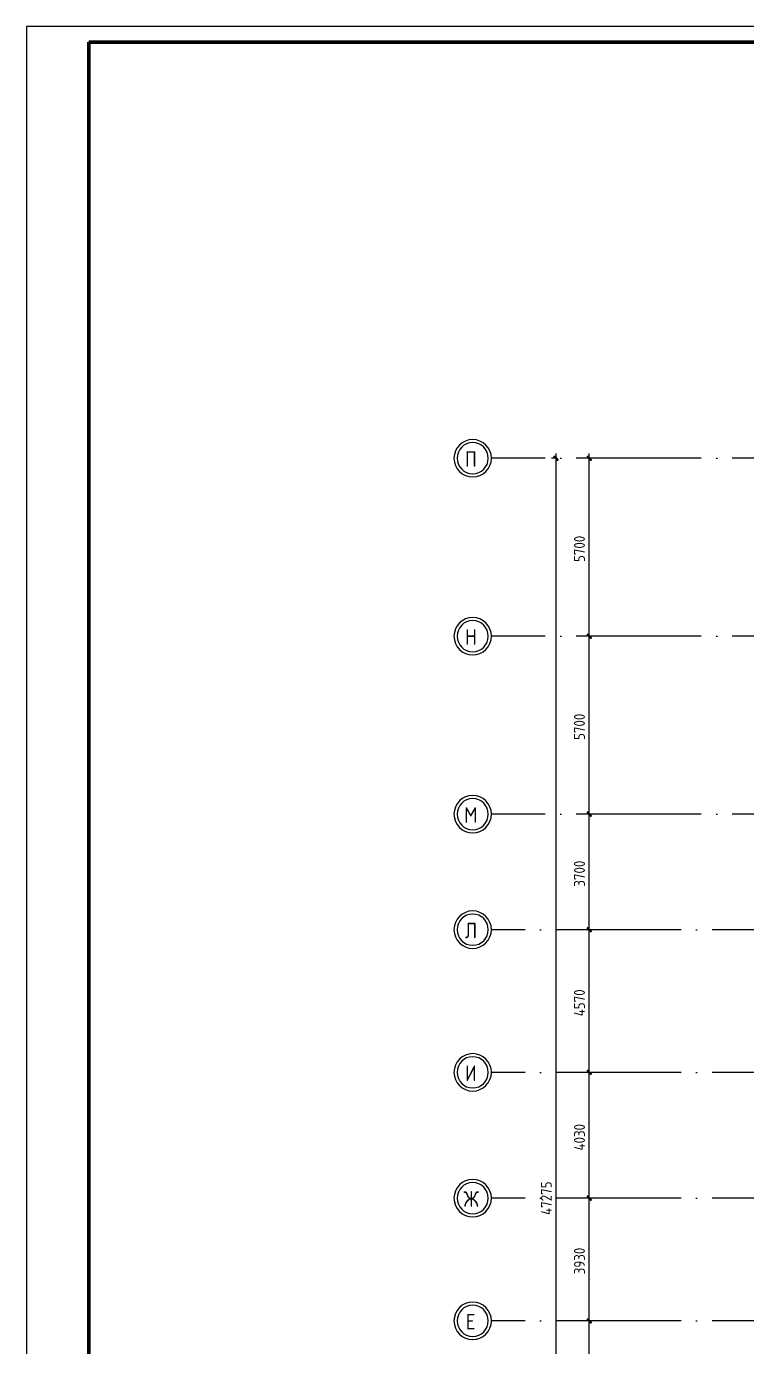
# Model space of a CAD drawing. Header units: millimetres. Extents: x -586848 to 520591, y -385801 to 675781.
# Drawn here: x 221365 to 244451, y 633493 to 675781 of the extents above; entities that cross this region are included whole.
import ezdxf

# ---------------------------------------------------------------- set-up
doc = ezdxf.new("R2010")
doc.units = ezdxf.units.MM
doc.linetypes.add('ADSK_Линия сетки', pattern=[25, 20, -2.5, 0, -2.5])
for name, color, linetype, lineweight in [('Оси', 252, 'Continuous', 9), ('ОФ_рамка', 8, 'Continuous', 60), ('Размеры', 7, 'Continuous', 9)]:
    doc.layers.add(name, color=color, linetype=linetype, lineweight=lineweight)
doc.styles.add('GOST Common', font='', dxfattribs={"width": 0.9, "height": 500})
doc.styles.add('GOST Common_1', font='', dxfattribs={"height": 250})
doc.styles.get('GOST Common').set_extended_font_data('GOST type B')
doc.styles.get('GOST Common_1').set_extended_font_data('GOST type B')

# ---------------------------------------------------------------- blocks, each defined once
blk = doc.blocks.new('3 этаж')
at = {"layer": 'Оси', "color": 251, "linetype": 'ADSK_Линия сетки', "ltscale": 200, "true_color": 0x636466}
for p, q in [((308796, 29237), (237074, 29237)), ((308796, 23537), (237074, 23537)), ((308796, 17837), (237074, 17837)), ((283153, 14137), (237074, 14137)), ((283153, 9567), (237074, 9567)), ((283153, 5537), (237074, 5537)), ((283153, 1607), (237074, 1607))]:
    blk.add_line(p, q, dxfattribs=at)
at = {"layer": 'Оси', "color": 251, "lineweight": 20, "true_color": 0x636466}
for centre, radius, start, end in [((236474, 29237), 600, 90, 270), ((236474, 29237), 500, 90, 270), ((236474, 29237), 600, 270, 90), ((236474, 29237), 500, 270, 90), ((236474, 23537), 600, 90, 270), ((236474, 23537), 600, 270, 90), ((236474, 23537), 500, 90, 270), ((236474, 23537), 500, 270, 90), ((236474, 17837), 600, 90, 270), ((236474, 17837), 500, 90, 270), ((236474, 17837), 600, 270, 90), ((236474, 17837), 500, 270, 90), ((236474, 14137), 600, 90, 270), ((236474, 14137), 500, 90, 270), ((236474, 14137), 600, 270, 90), ((236474, 14137), 500, 270, 90), ((236474, 9567), 600, 90, 270), ((236474, 9567), 600, 270, 90), ((236474, 9567), 500, 90, 270), ((236474, 9567), 500, 270, 90), ((236474, 5537), 600, 90, 270), ((236474, 5537), 500, 90, 270), ((236474, 5537), 600, 270, 90), ((236474, 5537), 500, 270, 90), ((236474, 1607), 600, 90, 270), ((236474, 1607), 600, 270, 90), ((236474, 1607), 500, 90, 270), ((236474, 1607), 500, 270, 90)]:
    blk.add_arc(centre, radius, start, end, dxfattribs=at)
at = {"layer": 'Размеры', "color": 251, "lineweight": 20, "true_color": 0x636466}
for p, q in [((239146, 29237), (238996, 29237)), ((239146, -17963), (239146, 29387)), ((239146, 29237), (239196, 29237)), ((240209, 29237), (240059, 29237)), ((240209, 23537), (240209, 29387)), ((240209, 29237), (240259, 29237)), ((240209, 23537), (240059, 23537)), ((240209, 23537), (240059, 23537)), ((240209, 17837), (240209, 23537)), ((240209, 23537), (240259, 23537)), ((240209, 23537), (240259, 23537)), ((240209, 17837), (240059, 17837)), ((240209, 17837), (240059, 17837)), ((240209, 14137), (240209, 17837)), ((240209, 17837), (240259, 17837)), ((240209, 17837), (240259, 17837)), ((240209, 14137), (240059, 14137)), ((240209, 14137), (240059, 14137)), ((240209, 9567), (240209, 14137)), ((240209, 14137), (240259, 14137)), ((240209, 14137), (240259, 14137)), ((240209, 9567), (240059, 9567)), ((240209, 9567), (240059, 9567)), ((240209, 5537), (240209, 9567)), ((240209, 9567), (240259, 9567)), ((240209, 9567), (240259, 9567)), ((240209, 5537), (240059, 5537)), ((240209, 5537), (240059, 5537)), ((240209, 1607), (240209, 5537)), ((240209, 5537), (240259, 5537)), ((240209, 5537), (240259, 5537)), ((240209, 1607), (240059, 1607)), ((240209, 1607), (240059, 1607)), ((240209, -1163), (240209, 1607)), ((240209, 1607), (240259, 1607)), ((240209, 1607), (240259, 1607))]:
    blk.add_line(p, q, dxfattribs=at)
at = {"layer": 'Размеры', "color": 251, "lineweight": 40, "true_color": 0x636466}
for p, q in [((239146, 29237), (239075, 29307)), ((239146, 29237), (239217, 29166)), ((240209, 29237), (240138, 29307)), ((240209, 29237), (240279, 29166)), ((240209, 23537), (240138, 23607)), ((240209, 23537), (240138, 23607)), ((240209, 23537), (240279, 23466)), ((240209, 23537), (240279, 23466)), ((240209, 17837), (240138, 17907)), ((240209, 17837), (240138, 17907)), ((240209, 17837), (240279, 17766)), ((240209, 17837), (240279, 17766)), ((240209, 14137), (240138, 14207)), ((240209, 14137), (240138, 14207)), ((240209, 14137), (240279, 14066)), ((240209, 14137), (240279, 14066)), ((240209, 9567), (240138, 9637)), ((240209, 9567), (240138, 9637)), ((240209, 9567), (240279, 9496)), ((240209, 9567), (240279, 9496)), ((240209, 5537), (240138, 5607)), ((240209, 5537), (240138, 5607)), ((240209, 5537), (240279, 5466)), ((240209, 5537), (240279, 5466)), ((240209, 1607), (240138, 1677)), ((240209, 1607), (240138, 1677)), ((240209, 1607), (240279, 1536)), ((240209, 1607), (240279, 1536))]:
    blk.add_line(p, q, dxfattribs=at)
at = {"layer": 'Оси', "color": 251, "true_color": 0x636466, "style": 'GOST Common', "width": 0.9}
for s, p in [('П', (236226, 28961)), ('Н', (236226, 23261)), ('М', (236203, 17561)), ('Л', (236223, 13861)), ('И', (236226, 9291)), ('Ж', (236179, 5261)), ('Е', (236247, 1331))]:
    blk.add_text(s, height=500, dxfattribs=at).set_placement(p)
at = {"layer": 'Размеры', "color": 251, "true_color": 0x636466, "style": 'GOST Common_1', "width": 0.9}
for s, p in [('5700', (240071, 25914)), ('5700', (240071, 20214)), ('3700', (240071, 15514)), ('4570', (240071, 11364)), ('4030', (240071, 7064)), ('47275', (239009, 5001)), ('3930', (240071, 3099))]:
    blk.add_text(s, height=350, rotation=90, dxfattribs=at).set_placement(p)
blk = doc.blocks.new('А0')
at = {"layer": 'ОФ_рамка', "color": 0, "linetype": 'Continuous', "lineweight": 5, "ltscale": 100}
for points in [[(341068, -309617), (222168, -309617)], [(222168, -309617), (222168, -393717)]]:
    blk.add_lwpolyline(points, dxfattribs=at)
at = {"layer": 'ОФ_рамка', "color": 0, "linetype": 'Continuous', "ltscale": 100}
for points in [[(340568, -310117), (224168, -310117)], [(224168, -310117), (224168, -393217)]]:
    blk.add_lwpolyline(points, dxfattribs=at)

msp = doc.modelspace()

# ---------------------------------------------------------------- block references
msp.add_blockref('3 этаж', (-802.7, 632710.4))
at = {"layer": 'ОФ_рамка', "color": 0, "lineweight": -2}
msp.add_blockref('А0', (-802.7, 985397.3), dxfattribs=at)

doc.saveas('drawing.dxf')
